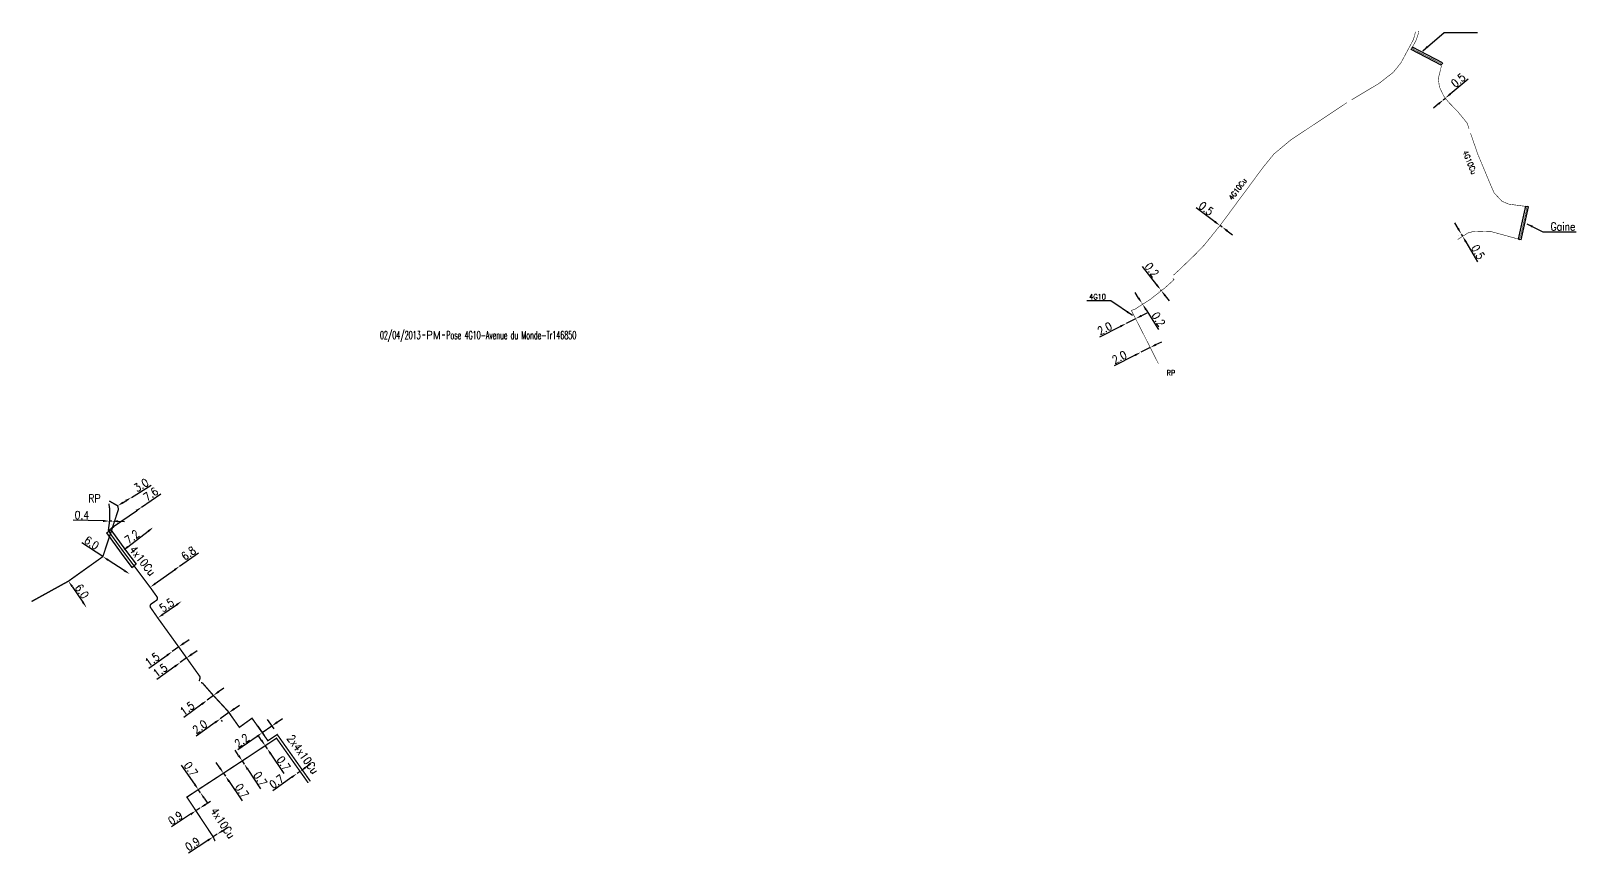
# Model space of a CAD drawing. Header units: millimetres. Extents: x 146114 to 146925, y 142419 to 143000.
# Drawn here: x 146444.4 to 146734, y 142418.6 to 142572.7 of the extents above; entities that cross this region are included whole.
import ezdxf
from ezdxf.enums import TextEntityAlignment as Align

# ---------------------------------------------------------------- set-up
doc = ezdxf.new("R2010")
doc.units = ezdxf.units.MM
doc.header["$PDMODE"] = 34
doc.linetypes.add('E_ST_CU', pattern=[2000, 1000, 1000])
doc.layers.get('0').update_dxf_attribs({"linetype": 'CONTINUOUS'})
doc.layers.get('Defpoints').update_dxf_attribs({"linetype": 'CONTINUOUS'})
doc.layers.add('E_100', color=3, linetype='CONTINUOUS')
doc.layers.add('E_400', color=7, linetype='CONTINUOUS')
doc.styles.get("Standard").update_dxf_attribs({"font": 'romans.shx', "width": 0.85})
doc.dimstyles.get("Standard").update_dxf_attribs({"dimtxt": 1.5, "dimasz": 1.2, "dimexe": 0.625, "dimexo": 0.625, "dimgap": 0.25, "dimtad": 1, "dimdec": 1, "dimzin": 0, "dimdsep": 46, "dimtxsty": 'Standard', "dimcen": -0.5, "dimadec": 0, "dimazin": 0, "dimtfac": 1, "dimtdec": 1, "dimtmove": 0, "dimatfit": 3, "dimfxl": 1, "dimtolj": 1, "dimtzin": 0, "dimarcsym": 0})

# ---------------------------------------------------------------- blocks, each defined once
blk = doc.blocks.new('*D4')
at = {"layer": 'Defpoints', "color": 0, "linetype": 'Continuous', "transparency": 16777216}
for p in [(146460.62, 142483.72), (146463.18, 142485.29), (146463.18, 142485.29)]:
    blk.add_point(p, dxfattribs=at)
at = {"layer": 'E_100', "color": 0, "linetype": 'Continuous', "lineweight": -2, "transparency": 16777216}
for p, q in [((146463.18, 142485.29), (146466.9, 142487.58)), ((146461.64, 142484.35), (146462.15, 142484.66))]:
    blk.add_line(p, q, dxfattribs=at)
at = {"layer": 'E_100', "color": 0, "linetype": 'Continuous', "transparency": 16777216}
for points in [[(146461.54, 142484.52), (146461.75, 142484.18), (146460.62, 142483.72)], [(146462.05, 142484.83), (146462.26, 142484.49), (146463.18, 142485.29)]]:
    blk.add_solid(points, dxfattribs=at)
at = {"layer": 'E_100', "color": 0, "linetype": 'Continuous', "transparency": 16777216, "insert": (146465.02, 142487.6), "char_height": 1.5, "attachment_point": 5, "rotation": 31.6043}
blk.add_mtext('\\A1;3.0', dxfattribs=at)
blk = doc.blocks.new('*D5')
at = {"layer": 'Defpoints', "color": 0, "linetype": 'Continuous', "transparency": 16777216}
for p in [(146465.11, 142483.48), (146465.11, 142483.48), (146458.87, 142479.13)]:
    blk.add_point(p, dxfattribs=at)
at = {"layer": 'E_100', "color": 0, "linetype": 'Continuous', "lineweight": -2, "transparency": 16777216}
for p, q in [((146465.11, 142483.48), (146468.69, 142485.98)), ((146459.86, 142479.82), (146464.12, 142482.8))]:
    blk.add_line(p, q, dxfattribs=at)
at = {"layer": 'E_100', "color": 0, "linetype": 'Continuous', "transparency": 16777216}
for points in [[(146464.01, 142482.96), (146464.24, 142482.63), (146465.11, 142483.48)], [(146459.74, 142479.98), (146459.97, 142479.65), (146458.87, 142479.13)]]:
    blk.add_solid(points, dxfattribs=at)
at = {"layer": 'E_100', "color": 0, "linetype": 'Continuous', "transparency": 16777216, "insert": (146466.82, 142485.9), "char_height": 1.5, "attachment_point": 5, "rotation": 34.9117}
blk.add_mtext('\\A1;7.6', dxfattribs=at)
blk = doc.blocks.new('*D6')
at = {"layer": 'Defpoints', "color": 0, "linetype": 'Continuous', "transparency": 16777216}
for p in [(146467.28, 142479.68), (146467.28, 142479.68), (146461.56, 142475.3)]:
    blk.add_point(p, dxfattribs=at)
at = {"layer": 'E_100', "color": 0, "linetype": 'Continuous', "lineweight": -2, "transparency": 16777216}
blk.add_line((146462.52, 142476.03), (146466.33, 142478.95), dxfattribs=at)
at = {"layer": 'E_100', "color": 0, "linetype": 'Continuous', "transparency": 16777216}
for points in [[(146466.21, 142479.11), (146466.45, 142478.79), (146467.28, 142479.68)], [(146462.4, 142476.19), (146462.64, 142475.87), (146461.56, 142475.3)]]:
    blk.add_solid(points, dxfattribs=at)
at = {"layer": 'E_100', "color": 0, "linetype": 'Continuous', "transparency": 16777216, "insert": (146463.31, 142477.9), "char_height": 1.5, "attachment_point": 5, "rotation": 37.4301}
blk.add_mtext('\\A1;7.2', dxfattribs=at)
blk = doc.blocks.new('*D7')
at = {"layer": 'Defpoints', "color": 0, "linetype": 'Continuous', "transparency": 16777216}
for p in [(146472.23, 142472.4), (146472.23, 142472.4), (146466.7, 142468.45)]:
    blk.add_point(p, dxfattribs=at)
at = {"layer": 'E_100', "color": 0, "linetype": 'Continuous', "lineweight": -2, "transparency": 16777216}
for p, q in [((146472.23, 142472.4), (146475.74, 142474.9)), ((146467.67, 142469.15), (146471.26, 142471.7))]:
    blk.add_line(p, q, dxfattribs=at)
at = {"layer": 'E_100', "color": 0, "linetype": 'Continuous', "transparency": 16777216}
for points in [[(146471.14, 142471.86), (146471.37, 142471.54), (146472.23, 142472.4)], [(146467.56, 142469.31), (146467.79, 142468.98), (146466.7, 142468.45)]]:
    blk.add_solid(points, dxfattribs=at)
at = {"layer": 'E_100', "color": 0, "linetype": 'Continuous', "transparency": 16777216, "insert": (146473.9, 142474.81), "char_height": 1.5, "attachment_point": 5, "rotation": 35.5082}
blk.add_mtext('\\A1;6.8', dxfattribs=at)
blk = doc.blocks.new('*D8')
at = {"layer": 'Defpoints', "color": 0, "linetype": 'Continuous', "transparency": 16777216}
for p in [(146472.64, 142465.84), (146472.64, 142465.84), (146468.13, 142462.7)]:
    blk.add_point(p, dxfattribs=at)
at = {"layer": 'E_100', "color": 0, "linetype": 'Continuous', "lineweight": -2, "transparency": 16777216}
blk.add_line((146469.11, 142463.39), (146471.66, 142465.16), dxfattribs=at)
at = {"layer": 'E_100', "color": 0, "linetype": 'Continuous', "transparency": 16777216}
for points in [[(146471.54, 142465.32), (146471.77, 142464.99), (146472.64, 142465.84)], [(146469, 142463.55), (146469.23, 142463.22), (146468.13, 142462.7)]]:
    blk.add_solid(points, dxfattribs=at)
at = {"layer": 'E_100', "color": 0, "linetype": 'Continuous', "transparency": 16777216, "insert": (146469.81, 142465.09), "char_height": 1.5, "attachment_point": 5, "rotation": 34.8161}
blk.add_mtext('\\A1;5.5', dxfattribs=at)
blk = doc.blocks.new('*D9')
at = {"layer": 'Defpoints', "color": 0, "linetype": 'Continuous', "transparency": 16777216}
for p in [(146472.05, 142457.27), (146470.84, 142456.38), (146470.84, 142456.38)]:
    blk.add_point(p, dxfattribs=at)
at = {"layer": 'E_100', "color": 0, "linetype": 'Continuous', "lineweight": -2, "transparency": 16777216}
for p, q in [((146472.05, 142457.27), (146470.84, 142456.38)), ((146473.02, 142457.97), (146473.99, 142458.68)), ((146469.87, 142455.68), (146466.48, 142453.22))]:
    blk.add_line(p, q, dxfattribs=at)
at = {"layer": 'E_100', "color": 0, "linetype": 'Continuous', "transparency": 16777216}
for points in [[(146472.91, 142458.13), (146473.14, 142457.81), (146472.05, 142457.27)], [(146469.75, 142455.84), (146469.99, 142455.52), (146470.84, 142456.38)]]:
    blk.add_solid(points, dxfattribs=at)
at = {"layer": 'E_100', "color": 0, "linetype": 'Continuous', "transparency": 16777216, "insert": (146467.1, 142454.91), "char_height": 1.5, "attachment_point": 5, "rotation": 35.9877}
blk.add_mtext('\\A1;1.5', dxfattribs=at)
blk = doc.blocks.new('*D10')
at = {"layer": 'Defpoints', "color": 0, "linetype": 'Continuous', "transparency": 16777216}
for p in [(146472.32, 142454.32), (146472.32, 142454.32), (146473.54, 142455.19)]:
    blk.add_point(p, dxfattribs=at)
at = {"layer": 'E_100', "color": 0, "linetype": 'Continuous', "lineweight": -2, "transparency": 16777216}
for p, q in [((146474.51, 142455.89), (146475.49, 142456.59)), ((146473.54, 142455.19), (146472.32, 142454.32)), ((146471.34, 142453.62), (146467.93, 142451.18))]:
    blk.add_line(p, q, dxfattribs=at)
at = {"layer": 'E_100', "color": 0, "linetype": 'Continuous', "transparency": 16777216}
for points in [[(146471.22, 142453.78), (146471.46, 142453.46), (146472.32, 142454.32)], [(146474.4, 142456.05), (146474.63, 142455.73), (146473.54, 142455.19)]]:
    blk.add_solid(points, dxfattribs=at)
at = {"layer": 'E_100', "color": 0, "linetype": 'Continuous', "transparency": 16777216, "insert": (146468.57, 142452.87), "char_height": 1.5, "attachment_point": 5, "rotation": 35.5723}
blk.add_mtext('\\A1;1.5', dxfattribs=at)
blk = doc.blocks.new('*D11')
at = {"layer": 'Defpoints', "color": 0, "linetype": 'Continuous', "transparency": 16777216}
for p in [(146478.56, 142448.16), (146477.36, 142447.27), (146477.36, 142447.27)]:
    blk.add_point(p, dxfattribs=at)
at = {"layer": 'E_100', "color": 0, "linetype": 'Continuous', "lineweight": -2, "transparency": 16777216}
for p, q in [((146478.56, 142448.16), (146477.36, 142447.27)), ((146479.52, 142448.88), (146480.49, 142449.6)), ((146476.4, 142446.55), (146473.04, 142444.05))]:
    blk.add_line(p, q, dxfattribs=at)
at = {"layer": 'E_100', "color": 0, "linetype": 'Continuous', "transparency": 16777216}
for points in [[(146479.41, 142449.04), (146479.64, 142448.72), (146478.56, 142448.16)], [(146476.28, 142446.71), (146476.52, 142446.39), (146477.36, 142447.27)]]:
    blk.add_solid(points, dxfattribs=at)
at = {"layer": 'E_100', "color": 0, "linetype": 'Continuous', "transparency": 16777216, "insert": (146473.64, 142445.74), "char_height": 1.5, "attachment_point": 5, "rotation": 36.6617}
blk.add_mtext('\\A1;1.5', dxfattribs=at)
blk = doc.blocks.new('*D12')
at = {"layer": 'Defpoints', "color": 0, "linetype": 'Continuous', "transparency": 16777216}
for p in [(146481.29, 142445.21), (146479.66, 142444.05), (146479.85, 142443.79)]:
    blk.add_point(p, dxfattribs=at)
at = {"layer": 'E_100', "color": 0, "linetype": 'Continuous', "lineweight": -2, "transparency": 16777216}
for p, q in [((146482.45, 142445.65), (146483.42, 142446.35)), ((146478.87, 142443.09), (146475.31, 142440.55)), ((146481.47, 142444.95), (146479.85, 142443.79)), ((146480.02, 142443.54), (146480.21, 142443.28)), ((146481.65, 142444.7), (146481.84, 142444.44))]:
    blk.add_line(p, q, dxfattribs=at)
at = {"layer": 'E_100', "color": 0, "linetype": 'Continuous', "transparency": 16777216}
for points in [[(146482.33, 142445.81), (146482.56, 142445.49), (146481.47, 142444.95)], [(146478.75, 142443.25), (146478.99, 142442.93), (146479.85, 142443.79)]]:
    blk.add_solid(points, dxfattribs=at)
at = {"layer": 'E_100', "color": 0, "linetype": 'Continuous', "transparency": 16777216, "insert": (146476.02, 142442.28), "char_height": 1.5, "attachment_point": 5, "rotation": 35.5794}
blk.add_mtext('\\A1;2.0', dxfattribs=at)
blk = doc.blocks.new('*D13')
at = {"layer": 'Defpoints', "color": 0, "linetype": 'Continuous', "transparency": 16777216}
for p in [(146486.5, 142442.9), (146488.3, 142444.17), (146489.52, 142442.44)]:
    blk.add_point(p, dxfattribs=at)
at = {"layer": 'E_100', "color": 0, "linetype": 'Continuous', "lineweight": -2, "transparency": 16777216}
for p, q in [((146486.86, 142442.39), (146488.08, 142440.67)), ((146489.52, 142442.44), (146487.72, 142441.18)), ((146488.66, 142443.66), (146489.88, 142441.93)), ((146490.5, 142443.14), (146491.48, 142443.83)), ((146486.74, 142440.49), (146483.16, 142437.97))]:
    blk.add_line(p, q, dxfattribs=at)
at = {"layer": 'E_100', "color": 0, "linetype": 'Continuous', "transparency": 16777216}
for points in [[(146490.38, 142443.3), (146490.61, 142442.97), (146489.52, 142442.44)], [(146486.62, 142440.65), (146486.85, 142440.32), (146487.72, 142441.18)]]:
    blk.add_solid(points, dxfattribs=at)
at = {"layer": 'E_100', "color": 0, "linetype": 'Continuous', "transparency": 16777216, "insert": (146483.88, 142439.7), "char_height": 1.5, "attachment_point": 5, "rotation": 35.1601}
blk.add_mtext('\\A1;2.2', dxfattribs=at)
blk = doc.blocks.new('*D14')
at = {"layer": 'Defpoints', "color": 0, "linetype": 'Continuous', "transparency": 16777216}
for p in [(146494.23, 142433.52), (146494.23, 142433.52), (146494.8, 142433.93)]:
    blk.add_point(p, dxfattribs=at)
at = {"layer": 'E_100', "color": 0, "linetype": 'Continuous', "lineweight": -2, "transparency": 16777216}
for p, q in [((146494.8, 142433.93), (146494.23, 142433.52)), ((146495.78, 142434.63), (146496.75, 142435.33)), ((146493.26, 142432.82), (146489.7, 142430.28))]:
    blk.add_line(p, q, dxfattribs=at)
at = {"layer": 'E_100', "color": 0, "linetype": 'Continuous', "transparency": 16777216}
for points in [[(146493.14, 142432.99), (146493.37, 142432.66), (146494.23, 142433.52)], [(146495.66, 142434.79), (146495.89, 142434.46), (146494.8, 142433.93)]]:
    blk.add_solid(points, dxfattribs=at)
at = {"layer": 'E_100', "color": 0, "linetype": 'Continuous', "transparency": 16777216, "insert": (146490.41, 142432.01), "char_height": 1.5, "attachment_point": 5, "rotation": 35.5901}
blk.add_mtext('\\A1;0.7', dxfattribs=at)
blk = doc.blocks.new('*D15')
at = {"layer": 'Defpoints', "color": 0, "linetype": 'Continuous', "transparency": 16777216}
for p in [(146488.27, 142438.75), (146488.66, 142438.17), (146488.66, 142438.17)]:
    blk.add_point(p, dxfattribs=at)
at = {"layer": 'E_100', "color": 0, "linetype": 'Continuous', "lineweight": -2, "transparency": 16777216}
for p, q in [((146487.6, 142439.74), (146486.92, 142440.74)), ((146488.27, 142438.75), (146488.66, 142438.17)), ((146489.33, 142437.18), (146491.78, 142433.55))]:
    blk.add_line(p, q, dxfattribs=at)
at = {"layer": 'E_100', "color": 0, "linetype": 'Continuous', "transparency": 16777216}
for points in [[(146487.76, 142439.86), (146487.43, 142439.63), (146488.27, 142438.75)], [(146489.5, 142437.29), (146489.16, 142437.06), (146488.66, 142438.17)]]:
    blk.add_solid(points, dxfattribs=at)
at = {"layer": 'E_100', "color": 0, "linetype": 'Continuous', "transparency": 16777216, "insert": (146491.72, 142435.43), "char_height": 1.5, "attachment_point": 5, "rotation": 304.0302}
blk.add_mtext('\\A1;0.7', dxfattribs=at)
blk = doc.blocks.new('*D16')
at = {"layer": 'Defpoints', "color": 0, "linetype": 'Continuous', "transparency": 16777216}
for p in [(146483.95, 142435.89), (146484.34, 142435.31), (146484.34, 142435.31)]:
    blk.add_point(p, dxfattribs=at)
at = {"layer": 'E_100', "color": 0, "linetype": 'Continuous', "lineweight": -2, "transparency": 16777216}
for p, q in [((146483.29, 142436.9), (146482.64, 142437.9)), ((146483.95, 142435.89), (146484.34, 142435.31)), ((146484.99, 142434.3), (146487.39, 142430.65))]:
    blk.add_line(p, q, dxfattribs=at)
at = {"layer": 'E_100', "color": 0, "linetype": 'Continuous', "transparency": 16777216}
for points in [[(146483.46, 142437.01), (146483.13, 142436.79), (146483.95, 142435.89)], [(146485.16, 142434.41), (146484.83, 142434.19), (146484.34, 142435.31)]]:
    blk.add_solid(points, dxfattribs=at)
at = {"layer": 'E_100', "color": 0, "linetype": 'Continuous', "transparency": 16777216, "insert": (146487.36, 142432.52), "char_height": 1.5, "attachment_point": 5, "rotation": 303.233}
blk.add_mtext('\\A1;0.7', dxfattribs=at)
blk = doc.blocks.new('*D17')
at = {"layer": 'Defpoints', "color": 0, "linetype": 'Continuous', "transparency": 16777216}
for p in [(146480.44, 142433.59), (146480.83, 142433.01), (146480.83, 142433.01)]:
    blk.add_point(p, dxfattribs=at)
at = {"layer": 'E_100', "color": 0, "linetype": 'Continuous', "lineweight": -2, "transparency": 16777216}
for p, q in [((146479.77, 142434.58), (146479.09, 142435.57)), ((146480.44, 142433.59), (146480.83, 142433.01)), ((146481.51, 142432.02), (146483.97, 142428.4))]:
    blk.add_line(p, q, dxfattribs=at)
at = {"layer": 'E_100', "color": 0, "linetype": 'Continuous', "transparency": 16777216}
for points in [[(146479.93, 142434.69), (146479.6, 142434.47), (146480.44, 142433.59)], [(146481.67, 142432.13), (146481.34, 142431.9), (146480.83, 142433.01)]]:
    blk.add_solid(points, dxfattribs=at)
at = {"layer": 'E_100', "color": 0, "linetype": 'Continuous', "transparency": 16777216, "insert": (146483.9, 142430.27), "char_height": 1.5, "attachment_point": 5, "rotation": 304.2086}
blk.add_mtext('\\A1;0.7', dxfattribs=at)
blk = doc.blocks.new('*D18')
at = {"layer": 'Defpoints', "color": 0, "linetype": 'Continuous', "transparency": 16777216}
for p in [(146475.73, 142430.51), (146476.13, 142429.94), (146476.13, 142429.94)]:
    blk.add_point(p, dxfattribs=at)
at = {"layer": 'E_100', "color": 0, "linetype": 'Continuous', "lineweight": -2, "transparency": 16777216}
for p, q in [((146475.06, 142431.51), (146472.6, 142435.12)), ((146476.13, 142429.94), (146475.73, 142430.51)), ((146476.8, 142428.94), (146477.48, 142427.95))]:
    blk.add_line(p, q, dxfattribs=at)
at = {"layer": 'E_100', "color": 0, "linetype": 'Continuous', "transparency": 16777216}
for points in [[(146475.22, 142431.62), (146474.89, 142431.39), (146475.73, 142430.51)], [(146476.97, 142429.06), (146476.64, 142428.83), (146476.13, 142429.94)]]:
    blk.add_solid(points, dxfattribs=at)
at = {"layer": 'E_100', "color": 0, "linetype": 'Continuous', "transparency": 16777216, "insert": (146474.32, 142434.37), "char_height": 1.5, "attachment_point": 5, "rotation": 304.2086}
blk.add_mtext('\\A1;0.7', dxfattribs=at)
blk = doc.blocks.new('*D19')
at = {"layer": 'Defpoints', "color": 0, "linetype": 'Continuous', "transparency": 16777216}
for p in [(146459.1, 142480.85), (146459.5, 142480.84), (146459.5, 142480.84)]:
    blk.add_point(p, dxfattribs=at)
at = {"layer": 'E_100', "color": 0, "linetype": 'Continuous', "lineweight": -2, "transparency": 16777216}
for p, q in [((146457.9, 142480.88), (146452.28, 142481.01)), ((146459.5, 142480.84), (146459.1, 142480.85)), ((146459.48, 142480.22), (146459.48, 142480.22)), ((146460.7, 142480.81), (146461.9, 142480.79))]:
    blk.add_line(p, q, dxfattribs=at)
at = {"layer": 'E_100', "color": 0, "linetype": 'Continuous', "transparency": 16777216}
for points in [[(146457.9, 142481.08), (146457.89, 142480.68), (146459.1, 142480.85)], [(146460.7, 142481.01), (146460.69, 142480.61), (146459.5, 142480.84)]]:
    blk.add_solid(points, dxfattribs=at)
at = {"layer": 'E_100', "color": 0, "linetype": 'Continuous', "transparency": 16777216, "insert": (146453.92, 142481.97), "char_height": 1.5, "attachment_point": 5, "rotation": 358.6866}
blk.add_mtext('\\A1;0.4', dxfattribs=at)
blk = doc.blocks.new('*D20')
at = {"layer": 'Defpoints', "color": 0, "linetype": 'Continuous', "transparency": 16777216}
for p in [(146451.4, 142469.6), (146454.77, 142464.64), (146454.77, 142464.64)]:
    blk.add_point(p, dxfattribs=at)
at = {"layer": 'E_100', "color": 0, "linetype": 'Continuous', "lineweight": -2, "transparency": 16777216}
blk.add_line((146452.07, 142468.61), (146454.1, 142465.63), dxfattribs=at)
at = {"layer": 'E_100', "color": 0, "linetype": 'Continuous', "transparency": 16777216}
for points in [[(146452.24, 142468.72), (146451.91, 142468.5), (146451.4, 142469.6)], [(146454.26, 142465.75), (146453.93, 142465.52), (146454.77, 142464.64)]]:
    blk.add_solid(points, dxfattribs=at)
at = {"layer": 'E_100', "color": 0, "linetype": 'Continuous', "transparency": 16777216, "insert": (146453.91, 142467.68), "char_height": 1.5, "attachment_point": 5, "rotation": 304.2304}
blk.add_mtext('\\A1;6.0', dxfattribs=at)
blk = doc.blocks.new('*D21')
at = {"layer": 'Defpoints', "color": 0, "linetype": 'Continuous', "transparency": 16777216}
for p in [(146457.84, 142474.2), (146462.87, 142470.92), (146462.87, 142470.92)]:
    blk.add_point(p, dxfattribs=at)
at = {"layer": 'E_100', "color": 0, "linetype": 'Continuous', "lineweight": -2, "transparency": 16777216}
for p, q in [((146457.84, 142474.2), (146453.9, 142476.78)), ((146461.86, 142471.58), (146458.85, 142473.55))]:
    blk.add_line(p, q, dxfattribs=at)
at = {"layer": 'E_100', "color": 0, "linetype": 'Continuous', "transparency": 16777216}
for points in [[(146458.96, 142473.71), (146458.74, 142473.38), (146457.84, 142474.2)], [(146461.97, 142471.74), (146461.75, 142471.41), (146462.87, 142470.92)]]:
    blk.add_solid(points, dxfattribs=at)
at = {"layer": 'E_100', "color": 0, "linetype": 'Continuous', "transparency": 16777216, "insert": (146455.75, 142476.77), "char_height": 1.5, "attachment_point": 5, "rotation": 326.8157}
blk.add_mtext('\\A1;6.0', dxfattribs=at)
blk = doc.blocks.new('*D22')
at = {"layer": 'Defpoints', "color": 0, "linetype": 'Continuous', "transparency": 16777216}
for p in [(146479.27, 142422.15), (146479.27, 142422.15), (146478.52, 142421.65)]:
    blk.add_point(p, dxfattribs=at)
at = {"layer": 'E_100', "color": 0, "linetype": 'Continuous', "lineweight": -2, "transparency": 16777216}
for p, q in [((146479.27, 142422.15), (146478.52, 142421.65)), ((146480.27, 142422.81), (146481.27, 142423.47)), ((146477.52, 142420.99), (146473.92, 142418.61))]:
    blk.add_line(p, q, dxfattribs=at)
at = {"layer": 'E_100', "color": 0, "linetype": 'Continuous', "transparency": 16777216}
for points in [[(146480.16, 142422.97), (146480.38, 142422.64), (146479.27, 142422.15)], [(146477.41, 142421.16), (146477.63, 142420.82), (146478.52, 142421.65)]]:
    blk.add_solid(points, dxfattribs=at)
at = {"layer": 'E_100', "color": 0, "linetype": 'Continuous', "transparency": 16777216, "insert": (146474.66, 142420.31), "char_height": 1.5, "attachment_point": 5, "rotation": 33.436}
blk.add_mtext('\\A1;0.9', dxfattribs=at)
blk = doc.blocks.new('*D23')
at = {"layer": 'Defpoints', "color": 0, "linetype": 'Continuous', "transparency": 16777216}
for p in [(146475.28, 142426.55), (146476.03, 142427.04), (146476.03, 142427.04)]:
    blk.add_point(p, dxfattribs=at)
at = {"layer": 'E_100', "color": 0, "linetype": 'Continuous', "lineweight": -2, "transparency": 16777216}
for p, q in [((146477.04, 142427.71), (146478.04, 142428.37)), ((146474.28, 142425.89), (146470.68, 142423.51)), ((146476.03, 142427.04), (146475.28, 142426.55))]:
    blk.add_line(p, q, dxfattribs=at)
at = {"layer": 'E_100', "color": 0, "linetype": 'Continuous', "transparency": 16777216}
for points in [[(146476.93, 142427.87), (146477.15, 142427.54), (146476.03, 142427.04)], [(146474.17, 142426.05), (146474.39, 142425.72), (146475.28, 142426.55)]]:
    blk.add_solid(points, dxfattribs=at)
at = {"layer": 'E_100', "color": 0, "linetype": 'Continuous', "transparency": 16777216, "insert": (146471.43, 142425.2), "char_height": 1.5, "attachment_point": 5, "rotation": 33.436}
blk.add_mtext('\\A1;0.9', dxfattribs=at)
blk = doc.blocks.new('*D68')
at = {"layer": 'Defpoints', "color": 0, "linetype": 'Continuous', "transparency": 16777216}
for p in [(146667.24, 142536.27), (146667.64, 142535.97), (146667.64, 142535.97)]:
    blk.add_point(p, dxfattribs=at)
at = {"layer": 'E_100', "color": 0, "linetype": 'Continuous', "lineweight": -2, "transparency": 16777216}
for p, q in [((146666.27, 142536.98), (146662.76, 142539.58)), ((146666.86, 142535.76), (146666.86, 142535.76)), ((146667.64, 142535.97), (146667.24, 142536.27)), ((146668.6, 142535.25), (146669.57, 142534.54))]:
    blk.add_line(p, q, dxfattribs=at)
at = {"layer": 'E_100', "color": 0, "linetype": 'Continuous', "transparency": 16777216}
for points in [[(146666.39, 142537.14), (146666.15, 142536.82), (146667.24, 142536.27)], [(146668.72, 142535.42), (146668.48, 142535.09), (146667.64, 142535.97)]]:
    blk.add_solid(points, dxfattribs=at)
at = {"layer": 'E_100', "color": 0, "linetype": 'Continuous', "transparency": 16777216, "insert": (146664.63, 142539.44), "char_height": 1.5, "attachment_point": 5, "rotation": 323.4776}
blk.add_mtext('\\A1;0.5', dxfattribs=at)
blk = doc.blocks.new('*D70')
at = {"layer": 'Defpoints', "color": 0, "linetype": 'Continuous', "transparency": 16777216}
for p in [(146709.08, 142559.82), (146709.08, 142559.82), (146709.47, 142560.14)]:
    blk.add_point(p, dxfattribs=at)
at = {"layer": 'E_100', "color": 0, "linetype": 'Continuous', "lineweight": -2, "transparency": 16777216}
for p, q in [((146710.39, 142560.92), (146713.74, 142563.75)), ((146708.17, 142559.05), (146707.25, 142558.27)), ((146709.08, 142559.82), (146709.47, 142560.14)), ((146709.87, 142559.67), (146709.87, 142559.67))]:
    blk.add_line(p, q, dxfattribs=at)
at = {"layer": 'E_100', "color": 0, "linetype": 'Continuous', "transparency": 16777216}
for points in [[(146710.26, 142561.07), (146710.51, 142560.76), (146709.47, 142560.14)], [(146708.04, 142559.2), (146708.3, 142558.89), (146709.08, 142559.82)]]:
    blk.add_solid(points, dxfattribs=at)
at = {"layer": 'E_100', "color": 0, "linetype": 'Continuous', "transparency": 16777216, "insert": (146711.89, 142563.49), "char_height": 1.5, "attachment_point": 5, "rotation": 40.132}
blk.add_mtext('\\A1;0.5', dxfattribs=at)
blk = doc.blocks.new('*D71')
at = {"layer": 'Defpoints', "color": 0, "linetype": 'Continuous', "transparency": 16777216}
for p in [(146712.46, 142534.67), (146712.46, 142534.67), (146712.71, 142534.24)]:
    blk.add_point(p, dxfattribs=at)
at = {"layer": 'E_100', "color": 0, "linetype": 'Continuous', "lineweight": -2, "transparency": 16777216}
for p, q in [((146711.85, 142535.71), (146711.24, 142536.74)), ((146711.92, 142534.35), (146711.92, 142534.35)), ((146712.17, 142533.92), (146712.17, 142533.92)), ((146712.46, 142534.67), (146712.71, 142534.24)), ((146713.31, 142533.2), (146715.52, 142529.43))]:
    blk.add_line(p, q, dxfattribs=at)
at = {"layer": 'E_100', "color": 0, "linetype": 'Continuous', "transparency": 16777216}
for points in [[(146712.02, 142535.81), (146711.68, 142535.6), (146712.46, 142534.67)], [(146713.49, 142533.3), (146713.14, 142533.1), (146712.71, 142534.24)]]:
    blk.add_solid(points, dxfattribs=at)
at = {"layer": 'E_100', "color": 0, "linetype": 'Continuous', "transparency": 16777216, "insert": (146715.58, 142531.3), "char_height": 1.5, "attachment_point": 5, "rotation": 300.3255}
blk.add_mtext('\\A1;0.5', dxfattribs=at)
blk = doc.blocks.new('GIS_MODF')
at = {"color": 0, "linetype": 'Continuous', "flags": 128}
for points in [[(-2.18, -0.01), (-1.68, -0.01)], [(1.52, -0.01), (2.02, -0.01)]]:
    blk.add_lwpolyline(points, dxfattribs=at)
at = {"color": 0, "linetype": 'Continuous', "width": 0.5}
blk.add_attdef('DATE', text='', height=1.5, dxfattribs=at).set_placement((-2.5, -0.8), align=Align.RIGHT)
at = {"color": 0, "linetype": 'Continuous', "width": 1.771291}
blk.add_attdef('USER', text='', height=1.5, dxfattribs=at).set_placement((-1.51, -0.8), (1.28, -0.8), align=Align.FIT)
at = {"color": 0, "linetype": 'Continuous', "width": 0.5}
blk.add_attdef('DESC', (2.29, -0.8), '', height=1.5, dxfattribs=at)
blk = doc.blocks.new('*D143')
at = {"layer": 'Defpoints', "color": 0, "linetype": 'Continuous', "transparency": 16777216}
for p in [(146652.37, 142512.49), (146654.16, 142513.39), (146654.16, 142513.39)]:
    blk.add_point(p, dxfattribs=at)
at = {"layer": 'E_100', "color": 0, "linetype": 'Continuous', "lineweight": -2, "transparency": 16777216}
for p, q in [((146651.3, 142511.94), (146647.41, 142509.96)), ((146654.16, 142513.39), (146652.37, 142512.49)), ((146655.23, 142513.94), (146656.3, 142514.48))]:
    blk.add_line(p, q, dxfattribs=at)
at = {"layer": 'E_100', "color": 0, "linetype": 'Continuous', "transparency": 16777216}
for points in [[(146651.21, 142512.12), (146651.4, 142511.77), (146652.37, 142512.49)], [(146655.14, 142514.12), (146655.32, 142513.76), (146654.16, 142513.39)]]:
    blk.add_solid(points, dxfattribs=at)
at = {"layer": 'E_100', "color": 0, "linetype": 'Continuous', "transparency": 16777216, "insert": (146648.37, 142511.57), "char_height": 1.5, "attachment_point": 5, "rotation": 26.93}
blk.add_mtext('\\A1;2.0', dxfattribs=at)
blk = doc.blocks.new('*D144')
at = {"layer": 'Defpoints', "color": 0, "linetype": 'Continuous', "transparency": 16777216}
for p in [(146649.62, 142517.89), (146651.41, 142518.79), (146651.41, 142518.79)]:
    blk.add_point(p, dxfattribs=at)
at = {"layer": 'E_100', "color": 0, "linetype": 'Continuous', "lineweight": -2, "transparency": 16777216}
for p, q in [((146651.41, 142518.79), (146649.62, 142517.89)), ((146652.48, 142519.33), (146653.55, 142519.88)), ((146648.55, 142517.34), (146644.66, 142515.36))]:
    blk.add_line(p, q, dxfattribs=at)
at = {"layer": 'E_100', "color": 0, "linetype": 'Continuous', "transparency": 16777216}
for points in [[(146648.46, 142517.52), (146648.64, 142517.16), (146649.62, 142517.89)], [(146652.39, 142519.51), (146652.57, 142519.16), (146651.41, 142518.79)]]:
    blk.add_solid(points, dxfattribs=at)
at = {"layer": 'E_100', "color": 0, "linetype": 'Continuous', "transparency": 16777216, "insert": (146645.62, 142516.97), "char_height": 1.5, "attachment_point": 5, "rotation": 26.93}
blk.add_mtext('\\A1;2.0', dxfattribs=at)
blk = doc.blocks.new('*D145')
at = {"layer": 'Defpoints', "color": 0, "linetype": 'Continuous', "transparency": 16777216}
for p in [(146656.11, 142524.2), (146656.11, 142524.2), (146656.23, 142524.04)]:
    blk.add_point(p, dxfattribs=at)
at = {"layer": 'E_100', "color": 0, "linetype": 'Continuous', "lineweight": -2, "transparency": 16777216}
for p, q in [((146655.37, 142525.14), (146652.69, 142528.59)), ((146655.62, 142523.81), (146655.62, 142523.81)), ((146655.74, 142523.65), (146655.74, 142523.65)), ((146656.23, 142524.04), (146656.11, 142524.2)), ((146656.97, 142523.09), (146657.71, 142522.15))]:
    blk.add_line(p, q, dxfattribs=at)
at = {"layer": 'E_100', "color": 0, "linetype": 'Continuous', "transparency": 16777216}
for points in [[(146655.53, 142525.27), (146655.22, 142525.02), (146656.11, 142524.2)], [(146657.13, 142523.21), (146656.81, 142522.97), (146656.23, 142524.04)]]:
    blk.add_solid(points, dxfattribs=at)
at = {"layer": 'E_100', "color": 0, "linetype": 'Continuous', "transparency": 16777216, "insert": (146654.45, 142527.95), "char_height": 1.5, "attachment_point": 5, "rotation": 307.9261}
blk.add_mtext('\\A1;0.2', dxfattribs=at)
blk = doc.blocks.new('*D146')
at = {"layer": 'Defpoints', "color": 0, "linetype": 'Continuous', "transparency": 16777216}
for p in [(146652.61, 142521.66), (146652.61, 142521.66), (146652.72, 142521.49)]:
    blk.add_point(p, dxfattribs=at)
at = {"layer": 'E_100', "color": 0, "linetype": 'Continuous', "lineweight": -2, "transparency": 16777216}
for p, q in [((146651.97, 142522.67), (146651.32, 142523.68)), ((146652.61, 142521.66), (146652.72, 142521.49)), ((146653.37, 142520.48), (146655.73, 142516.8))]:
    blk.add_line(p, q, dxfattribs=at)
at = {"layer": 'E_100', "color": 0, "linetype": 'Continuous', "transparency": 16777216}
for points in [[(146652.13, 142522.78), (146651.8, 142522.56), (146652.61, 142521.66)], [(146653.54, 142520.59), (146653.2, 142520.37), (146652.72, 142521.49)]]:
    blk.add_solid(points, dxfattribs=at)
at = {"layer": 'E_100', "color": 0, "linetype": 'Continuous', "transparency": 16777216, "insert": (146655.72, 142518.68), "char_height": 1.5, "attachment_point": 5, "rotation": 302.7078}
blk.add_mtext('\\A1;0.2', dxfattribs=at)

msp = doc.modelspace()

# ---------------------------------------------------------------- linework, layer by layer
at = {"layer": 'E_100', "linetype": 'E_ST_CU', "flags": 128}
for points, const_width in [([(146703.88, 142572.57), (146703.51, 142571.2, -0.057457), (146703.47, 142571.09), (146701.16, 142566.79, -0.046355), (146701.11, 142566.72), (146699.77, 142565.05, -0.05796), (146699.69, 142564.97), (146696.99, 142562.87, -0.030389), (146696.94, 142562.84), (146691.92, 142559.83)], 0.1), ([(146713.91, 142554.39), (146713.57, 142555.39, 0.088185), (146713.48, 142555.55), (146711.83, 142557.57), (146709.97, 142559.49), (146709.15, 142560.56), (146708.38, 142562.19, -0.076066), (146708.34, 142562.34), (146708.16, 142563.7, -0.094085), (146708.17, 142563.89), (146708.73, 142566.17, 0.347632), (146708.48, 142566.73), (146703.62, 142569.23, -0.419412), (146703.41, 142569.91), (146703.94, 142570.9, 0.038932), (146703.97, 142570.97), (146704.42, 142572.25, 0.141545), (146704.43, 142572.52), (146704.39, 142572.7)], 0.1), ([(146711.77, 142533.63), (146712.71, 142534.24), (146713.77, 142534.9), (146715.04, 142535.21), (146718.17, 142535.09), (146722.92, 142533.79, 0.426954), (146723.54, 142534.16), (146724.7, 142539.28, 0.440739), (146724.28, 142539.88), (146721.36, 142540.27), (146720.06, 142540.82), (146718.78, 142542.2), (146718.64, 142542.32), (146718.03, 142543.69), (146715.53, 142549.68), (146714.2, 142553.54)], 0.1), ([(146475.89, 142450.86), (146476.04, 142451.36, 0.232937), (146475.97, 142451.79), (146473.54, 142455.19), (146472.05, 142457.27), (146468.13, 142462.7), (146466.79, 142464.64, -0.416999), (146466.92, 142465.34), (146467.84, 142465.96, 0.421582), (146467.97, 142466.67), (146466.7, 142468.45), (146461.56, 142475.3), (146459.28, 142478.44), (146458.87, 142479.13), (146459.1, 142480.85), (146459.1, 142483.24), (146458.96, 142484.1)], 0.25), ([(146496.73, 142432.07), (146490.52, 142440.84), (146488.77, 142439.68), (146485.8, 142443.9), (146483.42, 142442.19), (146481.29, 142445.21), (146478.56, 142448.16), (146476.61, 142450.39, 0.211311), (146476.25, 142450.56, 0.211311)], 0.25)]:
    msp.add_lwpolyline(points, format="xyb", dxfattribs=dict(at, const_width=const_width))
at = {"layer": 'E_100', "linetype": 'E_ST_CU', "const_width": 0.1, "flags": 128}
for points in [[(146691.06, 142559.32), (146680.5, 142552.31), (146677.35, 142549.68), (146675.4, 142547.29), (146667.24, 142536.27), (146664.31, 142532.63), (146662.55, 142530.8), (146659.53, 142527.89), (146658.51, 142526.96)], [(146655.68, 142510.37), (146654.16, 142513.39), (146651.41, 142518.79), (146650.62, 142520.33), (146651.33, 142520.6), (146652.72, 142521.49), (146654.11, 142522.38), (146656.23, 142524.04), (146656.89, 142524.55), (146658.61, 142526.11), (146658.41, 142526.31)]]:
    msp.add_lwpolyline(points, dxfattribs=at)
at = {"layer": 'E_100', "linetype": 'E_ST_CU', "flags": 128}
for points in [[(146444.48, 142465.78, 0.25, 0.25, 0), (146451.4, 142469.6, 0.25, 0.25, 0), (146451.4, 142469.6, 0.25, 0.25, 0), (146451.4, 142469.6, 0.25, 0.25, 0), (146457.84, 142474.2, 0.25, 0.25, 0), (146460.76, 142483.05, 0.25, 0.25, 0), (146460.62, 142483.72, 0.25, 0.25, 0), (146459.03, 142484.62, 0, 0, 0)], [(146496.33, 142431.78, 0.25, 0.25, 0), (146494.8, 142433.93, 0.25, 0.25, 0), (146490.39, 142440.15, 0.25, 0.25, 0), (146488.27, 142438.75, 0.25, 0.25, 0), (146483.95, 142435.89, 0.25, 0.25, 0), (146480.44, 142433.59, 0.25, 0.25, 0), (146475.73, 142430.52, 0.25, 0.25, 0), (146473.59, 142429.11, 0.25, 0.25, 0), (146475.28, 142426.55, 0.25, 0.25, 0), (146478.52, 142421.65, 0.25, 0.25, 0), (146478.87, 142420.85, 0, 0, 0)]]:
    msp.add_lwpolyline(points, format="xyseb", dxfattribs=at)
at = {"layer": 'E_400', "color": 7, "linetype": 'CONTINUOUS'}
for p, q in [((146703.3, 142569.72), (146703.18, 142569.5)), ((146708.94, 142566.77), (146703.3, 142569.72)), ((146703.07, 142569.27), (146703.18, 142569.5)), ((146708.71, 142566.33), (146703.07, 142569.27)), ((146708.94, 142566.77), (146708.83, 142566.55)), ((146708.71, 142566.33), (146708.83, 142566.55)), ((146723.18, 142533.71), (146724.58, 142539.86)), ((146723.67, 142533.6), (146725.06, 142539.75)), ((146724.58, 142539.86), (146724.82, 142539.81)), ((146725.06, 142539.75), (146724.82, 142539.81)), ((146723.18, 142533.71), (146723.42, 142533.65)), ((146723.67, 142533.6), (146723.42, 142533.65)), ((146458.51, 142478.63), (146458.91, 142478.92)), ((146458.51, 142478.63), (146461.3, 142474.82)), ((146459.32, 142479.22), (146458.91, 142478.92)), ((146459.32, 142479.22), (146462.1, 142475.41)), ((146461.3, 142474.82), (146463.28, 142472.18)), ((146462.1, 142475.41), (146464.08, 142472.78)), ((146463.28, 142472.18), (146463.68, 142472.48)), ((146464.08, 142472.78), (146463.68, 142472.48))]:
    msp.add_line(p, q, dxfattribs=at)

# ---------------------------------------------------------------- block references
at = {"layer": 'E_100'}
ref = msp.add_blockref('GIS_MODF', (146519.91, 142515.77), dxfattribs=at)
ref.add_attrib('DATE', '02/04/2013', dxfattribs={"layer": '0', "color": 0, "linetype": 'Continuous', "height": 1.5, "width": 0.5}).set_placement((146517.41, 142514.97), align=Align.RIGHT)
ref.add_attrib('USER', 'PM', dxfattribs={"layer": '0', "color": 0, "linetype": 'Continuous', "height": 1.5, "width": 0.950449}).set_placement((146518.41, 142514.97), (146521.19, 142514.97), align=Align.FIT)
ref.add_attrib('DESC', 'Pose 4G10-Avenue du Monde-Tr146850', (146522.2, 142514.97), dxfattribs={"layer": '0', "color": 0, "linetype": 'Continuous', "height": 1.5, "width": 0.5})

# ---------------------------------------------------------------- texts
at = {"layer": 'E_100', "linetype": 'Continuous', "width": 0.85}
for rotation, p in [(292.2837, (146712.69, 142550.07)), (53.4764, (146669.55, 142540.92))]:
    msp.add_text('4G10Cu', height=1, rotation=rotation, dxfattribs=at).set_placement(p)
for height, p in [(1, (146657.21, 142508.15)), (1.5, (146455.12, 142484.35))]:
    msp.add_text('RP', height=height, dxfattribs=at).set_placement(p)
for s, rotation, p in [('4x10Cu', 308.2255, (146465.28, 142473.42)), ('2x4x10Cu', 305.7273, (146495.32, 142437.14)), ('4x10Cu', 303.8387, (146480.33, 142424.26))]:
    msp.add_text(s, height=1.5, rotation=rotation, dxfattribs=at).set_placement(p, align=Align.MIDDLE)
at = {"layer": 'E_100', "linetype": 'Continuous', "insert": (146645.83, 142522.41), "char_height": 1, "attachment_point": 9}
msp.add_mtext('\\A1;4G10', dxfattribs=at)
at = {"layer": 'E_400', "linetype": 'Continuous', "insert": (146729.18, 142535.33), "char_height": 1.5, "width": 8.2765, "attachment_point": 7}
msp.add_mtext('\\A1;Gaine', dxfattribs=at)

# ---------------------------------------------------------------- dimensions: what is measured, and where the dimension line sits
at = {"layer": 'E_100', "linetype": 'Continuous'}
for base, p1, p2, angle, picture, middle in [((146709.08, 142559.82), (146709.47, 142560.14), (146709.08, 142559.82), 40.132, '*D70', (146712.53, 142562.72)), ((146667.64, 142535.97), (146667.24, 142536.27), (146667.64, 142535.97), 143.4776, '*D68', (146664.03, 142538.64)), ((146712.46, 142534.67), (146712.71, 142534.24), (146712.46, 142534.67), 300.3255, '*D71', (146714.72, 142530.8)), ((146656.11, 142524.2), (146656.23, 142524.04), (146656.11, 142524.2), 307.9261, '*D145', (146653.66, 142527.34)), ((146652.61, 142521.66), (146652.72, 142521.49), (146652.61, 142521.66), 302.7078, '*D146', (146654.88, 142518.14)), ((146651.41, 142518.79), (146649.62, 142517.89), (146651.41, 142518.79), 206.93, '*D144', (146646.07, 142516.08)), ((146654.16, 142513.39), (146652.37, 142512.49), (146654.16, 142513.39), 206.93, '*D143', (146648.82, 142510.68)), ((146463.18, 142485.29), (146460.62, 142483.72), (146463.18, 142485.29), 211.6043, '*D4', (146465.55, 142486.75)), ((146465.11, 142483.48), (146458.87, 142479.13), (146465.11, 142483.48), 214.9117, '*D5', (146467.39, 142485.08)), ((146459.5, 142480.84), (146459.1, 142480.85), (146459.5, 142480.84), 178.6866, '*D19', (146453.89, 142480.97)), ((146462.87, 142470.92), (146457.84, 142474.2), (146462.87, 142470.92), 146.8157, '*D21', (146455.2, 142475.93)), ((146467.28, 142479.68), (146461.56, 142475.3), (146467.28, 142479.68), 217.4301, '*D6', (146463.92, 142477.1)), ((146472.23, 142472.4), (146466.7, 142468.45), (146472.23, 142472.4), 215.5082, '*D7', (146474.48, 142474)), ((146454.77, 142464.64), (146451.4, 142469.6), (146454.77, 142464.64), 124.2304, '*D20', (146453.08, 142467.12)), ((146472.64, 142465.84), (146468.13, 142462.7), (146472.64, 142465.84), 214.8161, '*D8', (146470.39, 142464.27)), ((146470.84, 142456.38), (146472.05, 142457.27), (146470.84, 142456.38), 35.9877, '*D9', (146467.69, 142454.1)), ((146472.32, 142454.32), (146473.54, 142455.19), (146472.32, 142454.32), 35.5723, '*D10', (146469.15, 142452.05)), ((146477.36, 142447.27), (146478.56, 142448.16), (146477.36, 142447.27), 36.6617, '*D11', (146474.23, 142444.94)), ((146479.85, 142443.79), (146481.29, 142445.21), (146479.66, 142444.05), 35.5794, '*D12', (146476.6, 142441.47)), ((146489.52, 142442.44), (146486.5, 142442.9), (146488.3, 142444.17), 215.1601, '*D13', (146484.46, 142438.88)), ((146488.66, 142438.17), (146488.27, 142438.75), (146488.66, 142438.17), 124.0302, '*D15', (146490.89, 142434.87)), ((146484.34, 142435.31), (146483.95, 142435.89), (146484.34, 142435.31), 123.233, '*D16', (146486.52, 142431.97)), ((146476.13, 142429.94), (146475.73, 142430.51), (146476.13, 142429.94), 124.2086, '*D18', (146473.49, 142433.81)), ((146480.83, 142433.01), (146480.44, 142433.59), (146480.83, 142433.01), 124.2086, '*D17', (146483.08, 142429.71)), ((146494.23, 142433.52), (146494.8, 142433.93), (146494.23, 142433.52), 35.5901, '*D14', (146490.99, 142431.2)), ((146476.03, 142427.04), (146475.28, 142426.55), (146476.03, 142427.04), 213.436, '*D23', (146471.98, 142424.37)), ((146479.27, 142422.15), (146478.52, 142421.65), (146479.27, 142422.15), 213.436, '*D22', (146475.22, 142419.47))]:
    dim = msp.add_linear_dim(base=base, p1=p1, p2=p2, angle=angle, dimstyle='Standard', dxfattribs=at)
    dim.commit()
    dim.dimension.update_dxf_attribs({"geometry": picture, "text_midpoint": middle, "dimtype": 160})

# ---------------------------------------------------------------- leaders
at = {"layer": 'E_100', "linetype": 'Continuous', "annotation_type": 0, "has_hookline": 1, "hookline_direction": 1, "text_width": 3.04}
msp.add_leader([(146650.84, 142519.4), (146646.74, 142522.16), (146645.54, 142522.16)], dimstyle='Standard', dxfattribs=at)
at = {"layer": 'E_400', "linetype": 'Continuous', "annotation_type": 0, "has_hookline": 1, "hookline_direction": 0, "text_width": 4.8}
for points in [[(146705.22, 142569), (146709.24, 142572.47), (146710.44, 142572.47)], [(146724.73, 142536.6), (146727.73, 142535.08), (146728.93, 142535.08)]]:
    msp.add_leader(points, dimstyle='Standard', override={"dimgap": 0.25, "dimtad": 1}, dxfattribs=at)

doc.saveas('drawing.dxf')
